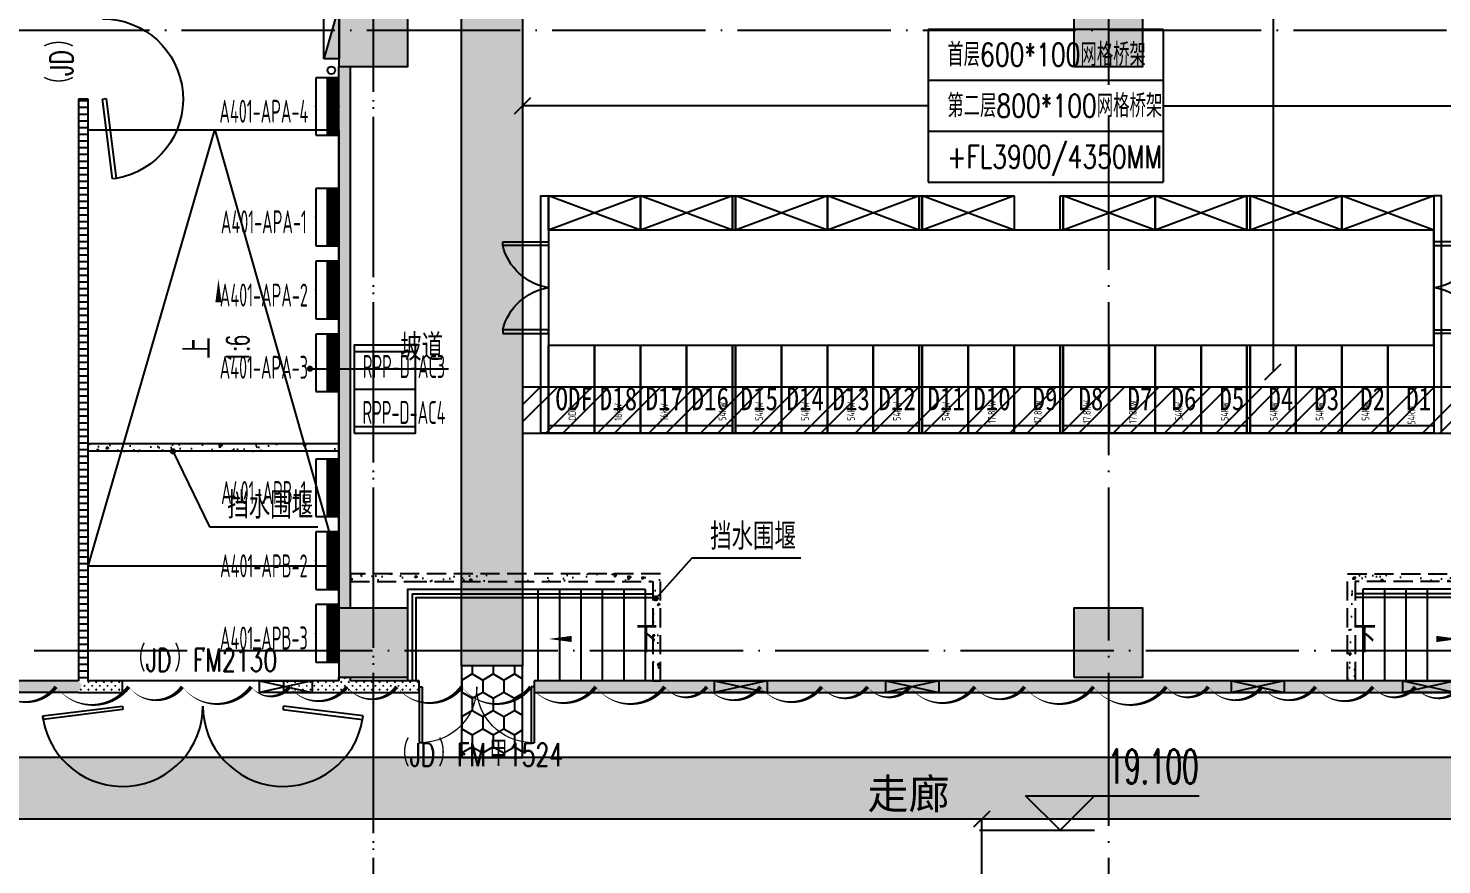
# Model space of a CAD drawing. Extents: x -18502 to 259858, y -468734 to 127958.
# Drawn here: x 24294 to 42754, y -274813 to -263888 of the extents above; entities that cross this region are included whole.
import ezdxf
from ezdxf.enums import TextEntityAlignment as Align

# ---------------------------------------------------------------- set-up
doc = ezdxf.new("R2010")
doc.units = 0
doc.header["$LTSCALE"] = 1000
doc.linetypes.add('参照-弱电底图$0$DASH', pattern=[0.35, 0.25, -0.1])
doc.linetypes.add('参照-弱电底图$0$DOTE', pattern=[2.42, 2, -0.2, 0.02, -0.2])
doc.layers.get('0').update_dxf_attribs({"linetype": 'CONTINUOUS'})
for name, color, linetype in [('0桥架标注-液冷', 21, 'CONTINUOUS'), ('0桥架标注-液冷主干', 2, 'CONTINUOUS'), ('0桥架标注-走廊', 1, 'CONTINUOUS'), ('参照-弱电底图$0$0-BAS', 3, 'CONTINUOUS'), ('参照-弱电底图$0$00-新增电气设备', 6, 'CONTINUOUS'), ('参照-弱电底图$0$00-电源设备', 3, 'CONTINUOUS'), ('参照-弱电底图$0$COLUMN', 2, 'CONTINUOUS'), ('参照-弱电底图$0$DIM_ELEV', 3, 'CONTINUOUS'), ('参照-弱电底图$0$DIM_LEAD', 3, 'CONTINUOUS'), ('参照-弱电底图$0$DIM_SYMB', 3, 'CONTINUOUS'), ('参照-弱电底图$0$DOOR_FIRE_TEXT', 7, 'CONTINUOUS'), ('参照-弱电底图$0$DOTE', 14, '参照-弱电底图$0$DOTE'), ('参照-弱电底图$0$EQUIP-箱柜', 3, 'CONTINUOUS'), ('参照-弱电底图$0$EQUIP_消火栓', 7, 'CONTINUOUS'), ('参照-弱电底图$0$PUB_HATCH', 8, 'CONTINUOUS'), ('参照-弱电底图$0$PUB_TEXT', 7, 'CONTINUOUS'), ('参照-弱电底图$0$VPIPE-消防', 1, 'CONTINUOUS'), ('参照-弱电底图$0$WALL-MOVE', 4, 'CONTINUOUS'), ('参照-弱电底图$0$修改建议', 1, 'CONTINUOUS'), ('参照-弱电底图$0$图层1-屋面排水线', 150, 'CONTINUOUS'), ('参照-弱电底图$0$图层1-房间名称', 4, 'CONTINUOUS'), ('参照-弱电底图$0$图层1-空调间隔墙', 7, 'CONTINUOUS'), ('参照-弱电底图$0$图层1-防火门', 6, 'CONTINUOUS'), ('参照-弱电底图$0$电源--设备文字', 7, 'CONTINUOUS'), ('参照-弱电底图$0$磐龙-图', 7, 'CONTINUOUS'), ('参照-生产网桥架$0$T通信桥架-主', 5, 'CONTINUOUS'), ('参照-生产网桥架$0$T通信桥架-列', 4, 'CONTINUOUS')]:
    doc.layers.add(name, color=color, linetype=linetype)
doc.layers.add('TEL_MODI', color=6, linetype='CONTINUOUS', plot=False)
doc.styles.add('STDTEXT', font='romans2.shx', dxfattribs={"bigfont": 'hzdf2.shx'})
doc.styles.add('参照-弱电底图$0$-黑体', font='simhei.ttf', dxfattribs={"width": 0.8})
doc.styles.add('参照-弱电底图$0$_TCH_DIM', font='SIMPLEX', dxfattribs={"width": 0.8, "bigfont": 'HZTXT.shx'})
doc.styles.add('参照-弱电底图$0$_TCH_LABEL', font='COMPLEX', dxfattribs={"bigfont": 'GBCBIG.shx'})
doc.styles.add('参照-弱电底图$0$_TCH_WINDOW', font='SIMPLEX', dxfattribs={"height": 3.5, "bigfont": 'GBCBIG.shx'})
doc.styles.add('参照-弱电底图$0$AUDIT_D_250910134057-0', font='simhei.ttf', dxfattribs={"width": 0.8})
doc.styles.add('参照-弱电底图$0$FAB-POWER-PLAN FLOOR2$0$HZDF2', font='gbenor.shx', dxfattribs={"width": 0.7, "bigfont": 'AllInOneBig.shx'})
doc.styles.add('参照-弱电底图$0$HZDX', font='gbenor.shx', dxfattribs={"width": 0.7, "bigfont": 'gbcbig.shx'})
pattern_1 = [(45, (1095025.52, 201318.12), (-50.0000013, 50.0000013), [16, -54.71068]), (135, (1095136.83, 201318.12), (-50.0000013, -50.0000013), [16, -54.71068])]

# ---------------------------------------------------------------- blocks, each defined once
blk = doc.blocks.new('IT CT3')
for p, q in [((-1534, 0), (1534, 0)), ((-1534, 0), (-1534, -2000)), ((1534, 0), (1534, -2000)), ((-1534, -667), (1534, -667)), ((-1534, -1333), (1534, -1333)), ((-1534, -2000), (1534, -2000))]:
    blk.add_line(p, q)
at = {"color": 7, "style": 'STDTEXT', "width": 0.75}
for tag, p in [('首层400*100网格桥架', (-1284, -333)), ('第二层600*100光纤槽道', (-1284, -1000)), ('+FL3200/3600MM', (-1284, -1667))]:
    blk.add_attdef(tag, text='', height=300, dxfattribs=at).set_placement(p, align=Align.MIDDLE_LEFT)
blk = doc.blocks.new('参照-弱电底图$0$$TwtSys$00000434')
at = {"color": 0}
for p, q in [((-0.5, 0.5), (-0.5, -0.5)), ((-0.5, -0.5), (0.5, 0.5)), ((0.5, 0.5), (-0.5, 0.5)), ((0.5, -0.5), (0.5, 0.5)), ((-0.5, -0.5), (0.5, -0.5))]:
    blk.add_line(p, q, dxfattribs=at)
blk.add_solid([(0.5, -0.5), (0.5, 0.5), (-0.5, -0.5)], dxfattribs=at)
blk = doc.blocks.new('参照-弱电底图$0$_FZH')
at = {"color": 0}
blk.add_lwpolyline([(-0.5, -0.5), (0.5, -0.5), (0.5, 0.5), (-0.5, 0.5)], close=True, dxfattribs=at)
at = {"layer": '参照-弱电底图$0$PUB_HATCH', "color": 0}
blk.add_solid([(-0.5, -0.5), (0.5, -0.5), (-0.5, 0.5), (0.5, 0.5)], dxfattribs=at)
blk = doc.blocks.new('参照-弱电底图$0$$DorLib2D$00000021')
at = {"color": 0}
for p, q in [((-0.993, 0.2034), (-0.9962, 0.1813)), ((-0.9962, 0.1813), (-0.5, 0.12)), ((-0.4973, 0.1422), (-0.993, 0.2034)), ((0.4973, 0.1422), (0.993, 0.2034)), ((0.9962, 0.1813), (0.5, 0.12)), ((0.993, 0.2034), (0.9962, 0.1813)), ((-0.5, 0.12), (-0.4973, 0.1422)), ((0.5, 0.12), (0.4973, 0.1422))]:
    blk.add_line(p, q, dxfattribs=at)
blk.add_lwpolyline([(0.9962, 0.1813), (0.9935, 0.2034), (0.993, 0.2034)], dxfattribs=at)
for centre, start, end in [((-0.5, 0.12), 0, 170.39976), ((0.5, 0.12), 9.60024, 180)]:
    blk.add_arc(centre, 0.5, start, end, dxfattribs=at)
blk = doc.blocks.new('参照-弱电底图$0$$DorLib2D$00000002')
at = {"color": 0}
for p, q in [((-0.5, 0), (-0.5, 0.4875)), ((-0.475, 0.4875), (-0.5, 0.4875)), ((-0.475, 0), (-0.475, 0.4875)), ((0.475, 0), (0.475, 0.4875)), ((0.475, 0.4875), (0.5, 0.4875)), ((0.5, 0), (0.5, 0.4875)), ((-0.5, 0), (-0.475, 0)), ((0.5, 0), (0.475, 0))]:
    blk.add_line(p, q, dxfattribs=at)
at = {"color": 0, "lineweight": 13}
for centre, start, end in [((-0.4875, 0), 0, 88.53072), ((0.4875, 0), 91.46928, 180)]:
    blk.add_arc(centre, 0.4875, start, end, dxfattribs=at)
blk = doc.blocks.new('参照-弱电底图$0$A$Cf113edb1')
at = {"color": 4}
for points in [[(50, 600), (50, 0), (100, 0), (100, 600)], [(1250, 600), (1250, 0), (1200, 0), (1200, 600)]]:
    blk.add_lwpolyline(points, close=True, dxfattribs=at)
for centre, start, end in [((-75, -113), 8.8279, 76.1929), ((1375, -113), 103.8071, 171.1721)]:
    blk.add_arc(centre, 734, start, end, dxfattribs=at)
blk = doc.blocks.new('参照-弱电底图$0$zw$A2B6')
at = {"color": 6}
for p, q in [((0, 1065), (800, 1065)), ((0, 575), (800, 575)), ((0, 85), (800, 85))]:
    blk.add_line(p, q, dxfattribs=at)
blk.add_lwpolyline([(0, 0), (800, 0), (800, 1150), (0, 1150)], close=True, dxfattribs=at)
blk = doc.blocks.new('参照-弱电底图$0$20250919.163139011710882')
at = {"color": 4}
blk.add_line((22360, 100), (22960, 100), dxfattribs=at)
at = {"color": 3}
for p, q in [((22960, 100), (23560, 100)), ((23560, 100), (24160, 100)), ((27840, 100), (28440, 100)), ((28440, 100), (29040, 100)), ((29080, 100), (29680, 100)), ((29680, 100), (30280, 100))]:
    blk.add_line(p, q, dxfattribs=at)
at = {"color": 6}
for p, q in [((24160, 100), (24760, 100)), ((24800, 100), (25400, 100)), ((25400, 100), (26000, 100)), ((26000, 100), (26600, 100)), ((26600, 100), (27200, 100)), ((27240, 100), (27840, 100)), ((30280, 100), (30880, 100)), ((30880, 100), (31480, 100)), ((31520, 100), (32120, 100)), ((32120, 100), (32720, 100)), ((32720, 100), (33320, 100)), ((33320, 100), (33920, 100))]:
    blk.add_line(p, q, dxfattribs=at)
for points in [[(22360, 3100), (22360, 0), (22260, 0), (22260, 3100)], [(33920, 3100), (33920, 0), (34020, 0), (34020, 3100)]]:
    blk.add_lwpolyline(points, close=True)
at = {"color": 4}
for points in [[(22360, 2650), (22360, 1150), (33920, 1150), (33920, 2650)], [(22360, 0), (22360, 1150), (22960, 1150), (22960, 0)]]:
    blk.add_lwpolyline(points, close=True, dxfattribs=at)
at = {"color": 3}
for points in [[(22960, 0), (22960, 1150), (23560, 1150), (23560, 0)], [(23560, 0), (23560, 1150), (24160, 1150), (24160, 0)], [(27840, 0), (27840, 1150), (28440, 1150), (28440, 0)], [(28440, 0), (28440, 1150), (29040, 1150), (29040, 0)], [(29080, 0), (29080, 1150), (29680, 1150), (29680, 0)], [(29680, 0), (29680, 1150), (30280, 1150), (30280, 0)]]:
    blk.add_lwpolyline(points, close=True, dxfattribs=at)
at = {"color": 6}
for points in [[(24160, 0), (24160, 1150), (24760, 1150), (24760, 0)], [(24800, 0), (24800, 1150), (25400, 1150), (25400, 0)], [(25400, 0), (25400, 1150), (26000, 1150), (26000, 0)], [(26000, 0), (26000, 1150), (26600, 1150), (26600, 0)], [(26600, 0), (26600, 1150), (27200, 1150), (27200, 0)], [(27240, 0), (27240, 1150), (27840, 1150), (27840, 0)], [(30280, 0), (30280, 1150), (30880, 1150), (30880, 0)], [(30880, 0), (30880, 1150), (31480, 1150), (31480, 0)], [(31520, 0), (31520, 1150), (32120, 1150), (32120, 0)], [(32120, 0), (32120, 1150), (32720, 1150), (32720, 0)], [(32720, 0), (32720, 1150), (33320, 1150), (33320, 0)], [(33320, 0), (33320, 1150), (33920, 1150), (33920, 0)]]:
    blk.add_lwpolyline(points, close=True, dxfattribs=at)
at = {"layer": '参照-弱电底图$0$0-BAS', "color": 7}
for points in [[(24760, 3100), (24800, 3100), (24800, 2650), (24760, 2650)], [(27200, 3100), (27240, 3100), (27240, 2650), (27200, 2650)], [(29040, 3100), (29080, 3100), (29080, 2650), (29040, 2650)], [(31480, 3100), (31520, 3100), (31520, 2650), (31480, 2650)], [(24760, 1150), (24800, 1150), (24800, 0), (24760, 0)], [(27200, 1150), (27240, 1150), (27240, 0), (27200, 0)], [(29040, 1150), (29080, 1150), (29080, 0), (29040, 0)], [(31480, 1150), (31520, 1150), (31520, 0), (31480, 0)]]:
    blk.add_lwpolyline(points, close=True, dxfattribs=at)
at = {"layer": '参照-弱电底图$0$修改建议'}
for points in [[(23560, 3100), (23560, 2650), (22360, 2650), (22360, 3100), (23560, 3100)], [(23560, 3100), (22360, 2650)], [(23560, 2650), (22360, 3100)], [(24760, 3100), (24760, 2650), (23560, 2650), (23560, 3100), (24760, 3100)], [(24760, 3100), (23560, 2650)], [(24760, 2650), (23560, 3100)], [(26000, 3100), (26000, 2650), (24800, 2650), (24800, 3100), (26000, 3100)], [(26000, 3100), (24800, 2650)], [(26000, 2650), (24800, 3100)], [(27200, 3100), (27200, 2650), (26000, 2650), (26000, 3100), (27200, 3100)], [(27200, 3100), (26000, 2650)], [(27200, 2650), (26000, 3100)], [(28440, 3100), (28440, 2650), (27240, 2650), (27240, 3100), (28440, 3100)], [(28440, 3100), (27240, 2650)], [(28440, 2650), (27240, 3100)], [(30280, 3100), (30280, 2650), (29080, 2650), (29080, 3100), (30280, 3100)], [(30280, 3100), (29080, 2650)], [(30280, 2650), (29080, 3100)], [(31480, 3100), (31480, 2650), (30280, 2650), (30280, 3100), (31480, 3100)], [(31480, 3100), (30280, 2650)], [(31480, 2650), (30280, 3100)], [(32720, 3100), (32720, 2650), (31520, 2650), (31520, 3100), (32720, 3100)], [(32720, 3100), (31520, 2650)], [(32720, 2650), (31520, 3100)], [(33920, 3100), (33920, 2650), (32720, 2650), (32720, 3100), (33920, 3100)], [(33920, 3100), (32720, 2650)], [(33920, 2650), (32720, 3100)]]:
    blk.add_lwpolyline(points, dxfattribs=at)
at = {"xscale": -1, "rotation": 89.99999999999991}
blk.add_blockref('参照-弱电底图$0$A$Cf113edb1', (22360, 2550), dxfattribs=at)
at = {"rotation": 270}
blk.add_blockref('参照-弱电底图$0$A$Cf113edb1', (33920, 2550), dxfattribs=at)
at = {"layer": '参照-弱电底图$0$图层1-屋面排水线'}
blk.add_blockref('参照-弱电底图$0$zw$A2B6', (19820, 0), dxfattribs=at)
at = {"layer": '参照-弱电底图$0$00-新增电气设备', "color": 0, "style": '参照-弱电底图$0$HZDX', "width": 0.6}
for s, p in [('RPP-D-AC3', (20470, 720)), ('RPP-D-AC4', (20470, 120))]:
    blk.add_text(s, height=300, rotation=0, dxfattribs=at).set_placement(p, align=Align.CENTER)
at = {"layer": '参照-弱电底图$0$PUB_TEXT', "style": '参照-弱电底图$0$-黑体', "width": 0.8}
for s, p in [('ODF', (22449, 299)), ('D18', (23026, 299)), ('D17', (23626, 299)), ('D16', (24226, 299)), ('D15', (24866, 299)), ('D14', (25466, 299)), ('D13', (26066, 299)), ('D12', (26666, 299)), ('D11', (27306, 299)), ('D10', (27906, 299)), ('D9', (28679, 299)), ('D8', (29279, 299)), ('D7', (29919, 299)), ('D6', (30494, 299)), ('D5', (31119, 299)), ('D4', (31759, 299)), ('D3', (32359, 299)), ('D2', (32959, 299))]:
    blk.add_text(s, height=300, rotation=360, dxfattribs=at).set_placement(p)
at = {"layer": '参照-弱电底图$0$PUB_TEXT', "color": 0, "style": '参照-弱电底图$0$-黑体', "width": 0.8}
blk.add_text('D1', height=300, rotation=360, dxfattribs=at).set_placement((33559, 299))
at = {"layer": '参照-弱电底图$0$电源--设备文字', "color": 4, "style": '参照-弱电底图$0$FAB-POWER-PLAN FLOOR2$0$HZDF2', "width": 0.7}
blk.add_text('ODF', height=100, rotation=90, dxfattribs=at).set_placement((22719, 162))
at = {"layer": '参照-弱电底图$0$电源--设备文字', "color": 3, "style": '参照-弱电底图$0$FAB-POWER-PLAN FLOOR2$0$HZDF2', "width": 0.7}
for s, p in [('16kW', (23319, 162)), ('16kW', (23919, 162)), ('17.8kW', (28199, 126)), ('17.8kW', (28799, 126)), ('17.8kW', (29439, 126)), ('17.8kW', (30039, 126))]:
    blk.add_text(s, height=100, rotation=90, dxfattribs=at).set_placement(p)
at = {"layer": '参照-弱电底图$0$电源--设备文字', "color": 6, "style": '参照-弱电底图$0$FAB-POWER-PLAN FLOOR2$0$HZDF2', "width": 0.7}
for p in [(24679, 162), (25159, 162), (25759, 162), (26359, 162), (26959, 162), (27599, 162), (30639, 162), (31239, 162), (31879, 162), (32479, 162), (33079, 162), (33679, 112)]:
    blk.add_text('54kW', height=100, rotation=90, dxfattribs=at).set_placement(p)
blk = doc.blocks.new('*X87')
at = {"color": 0}
for p, q in [((-250, 33), (-183, 100)), ((-250, 68), (-218, 100)), ((-247, 0), (-147, 100)), ((-212, 0), (-112, 100)), ((-177, 0), (-77, 100)), ((-141, 0), (-41, 100)), ((-106, 0), (-6, 100)), ((-71, 0), (29, 100)), ((-35, 0), (65, 100)), ((0, 0), (100, 100)), ((35, 0), (135, 100)), ((71, 0), (171, 100)), ((106, 0), (206, 100)), ((141, 0), (241, 100)), ((177, 0), (250, 73)), ((212, 0), (250, 38)), ((247, 0), (250, 3))]:
    blk.add_line(p, q, dxfattribs=at)
blk = doc.blocks.new('参照-弱电底图$0$$equip$00001414')
for p, q in [((0.75, 0.6), (-0.75, 0.6)), ((-0.75, 0.6), (-0.75, 0)), ((0.75, 0), (0.75, 0.6)), ((-0.75, 0.3), (0.75, 0.3)), ((-0.75, 0), (0.75, 0))]:
    blk.add_line(p, q)
at = {"const_width": 0.3}
blk.add_lwpolyline([(-0.75, 0.15), (0.75, 0.15)], dxfattribs=at)
for p in [(0, 0.6), (-0.75, 0.3), (0, 0), (0.75, 0.3)]:
    blk.add_point(p)
at = {"xscale": 0.0030000000006112, "yscale": 0.0030000000006112, "zscale": 0.0030000000006112}
blk.add_blockref('*X87', (0, 0), dxfattribs=at)
at = {"style": '参照-弱电底图$0$_TCH_LABEL', "flags": 9}
blk.add_attdef('A', (0, 0), '', height=0.00002, dxfattribs=at)
blk = doc.blocks.new('参照-弱电底图$0$zw$4A2B')
at = {"layer": '参照-弱电底图$0$EQUIP-箱柜', "rotation": 90}
for p, xscale, yscale, zscale in [((28350, 39502), 500.0000000000007, 500.0000000000007, 500.0000000000007), ((28350, 38057), 500.0000000000008, 500.0000000000008, 500.0000000000008), ((28350, 37107), 500.0000000000008, 500.0000000000008, 500.0000000000008), ((28350, 36157), 500.0000000000008, 500.0000000000008, 500.0000000000008), ((28350, 34522), 500.0000000000008, 500.0000000000008, 500.0000000000008), ((28350, 33572), 500.0000000000008, 500.0000000000008, 500.0000000000008), ((28350, 32622), 500.0000000000008, 500.0000000000008, 500.0000000000008)]:
    blk.add_blockref('参照-弱电底图$0$$equip$00001414', p, dxfattribs=dict(at, xscale=xscale, yscale=yscale, zscale=zscale))
at = {"layer": '参照-弱电底图$0$00-新增电气设备', "color": 0, "style": '参照-弱电底图$0$HZDX', "width": 0.6}
for s, p in [('A401-APA-4', (27370, 39291)), ('A401-APA-1', (27370, 37847)), ('A401-APA-2', (27370, 36890)), ('A401-APA-3', (27370, 35947)), ('A401-APB-1', (27370, 34311)), ('A401-APB-2', (27370, 33354)), ('A401-APB-3', (27370, 32411))]:
    blk.add_text(s, height=300, dxfattribs=at).set_placement(p, align=Align.CENTER)

msp = doc.modelspace()

# ---------------------------------------------------------------- hatches: boundary and pattern name
at = {"layer": '参照-弱电底图$0$PUB_HATCH'}
h = msp.add_hatch(dxfattribs=at)
h.set_pattern_fill('石膏板', color=8, scale=20, style=0)
h.set_pattern_definition(pattern_1)
h.paths.add_polyline_path([(28500, -264387.7), (28350, -264387.7), (28350, -271462.7), (28500, -271462.7)])
h = msp.add_hatch(dxfattribs=at)
h.set_pattern_fill('石膏板', color=8, scale=20, style=0)
h.set_pattern_definition(pattern_1)
h.paths.add_polyline_path([(24991.7, -272462.7), (24950, -272412.7), (6455, -272412.7), (6305, -272562.7), (24950, -272562.7)])
h = msp.add_hatch(dxfattribs=at)
h.set_pattern_fill('石膏板', color=8, scale=20, style=0)
h.set_pattern_definition(pattern_1)
h.paths.add_polyline_path([(24950, -272562.7), (25525, -272562.7), (25525, -272412.7), (25075, -272412.7), (24991.7, -272462.7)])
h = msp.add_hatch(dxfattribs=at)
h.set_pattern_fill('石膏板', color=8, scale=20, style=0)
h.set_pattern_definition(pattern_1)
h.paths.add_polyline_path([(28350, -272412.7), (27625, -272412.7), (27625, -272562.7), (28425, -272562.7), (28425, -272462.7)])
h = msp.add_hatch(dxfattribs=at)
h.set_pattern_fill('石膏板', color=8, scale=20, style=0)
h.set_pattern_definition(pattern_1)
h.paths.add_polyline_path([(28500, -272362.7), (28350, -272362.7), (28350, -272412.7), (28425, -272462.7), (28500, -272412.7)])
h = msp.add_hatch(dxfattribs=at)
h.set_pattern_fill('石膏板', color=8, scale=20, style=0)
h.set_pattern_definition(pattern_1)
h.paths.add_polyline_path([(28425, -272562.7), (29400, -272562.7), (29400, -272412.7), (28500, -272412.7), (28425, -272462.7)])
h = msp.add_hatch(dxfattribs=at)
h.set_pattern_fill('石膏板', color=8, scale=20, style=0)
h.set_pattern_definition(pattern_1)
h.paths.add_polyline_path([(43125, -272412.7), (30900, -272412.7), (30900, -272562.7), (43125, -272562.7)])
at = {"layer": '参照-弱电底图$0$图层1-屋面排水线'}
h = msp.add_hatch(dxfattribs=at)
h.set_pattern_fill('混凝土', color=8, scale=50, angle=180)
h.set_pattern_definition([(230, (1095008.53, 201303.78), (-358.63009, 31.37607), [37.5, -412.5]), (175, (1095008.53, 201303.78), (69.37567, -376.09607), [30, -330]), (280.4514, (1094978.64, 201306.4), (-289.25469, -344.71977), [31.8701, -350.57106]), (226.1842, (1095008.53, 201203.78), (-533.62052, 82.7595), [56.25, -618.75]), (276.6356, (1094964.06, 201210.67), (-467.33135, -487.05894), [47.80514, -525.8565]), (171.1842, (1095008.53, 201203.8), (-467.33097, -487.0593), [45, -495]), (201, (1094958.53, 201228.78), (-298.453526, 201.309445), [37.5, -412.5]), (146, (1094958.53, 201228.78), (-121.65767, -362.57502), [30, -330]), (251.4514, (1094933.66, 201245.55), (-420.11131, -161.26525), [31.8701, -350.57106]), (217.5, (1095008.53, 201303.78), (-6.079928, -166.446927), [0, -326, 0, -335, 0, -331.25]), (187.5, (1095008.53, 201303.78), (-131.53477, -197.205856), [0, -191, 0, -318.5, 0, -126.25]), (147.5, (1095120.03, 201303.78), (-266.911218, 11.277436), [0, -125, 0, -390, 0, -517.5]), (137.5, (1095170.03, 201303.78), (-291.593085, -50.05249), [0, -162.5, 0, -259, 0, -367.5])])
h.paths.add_polyline_path([(25075, -269412.7), (25075, -269312.7), (28350, -269312.7), (28350, -269412.7)])
h = msp.add_hatch(dxfattribs=at)
h.set_pattern_fill('混凝土', color=8, scale=50, angle=180)
h.set_pattern_definition([(230, (-428597.33, 816070.87), (-358.63009, 31.37607), [37.5, -412.5]), (175, (-428597.33, 816070.87), (69.37567, -376.09607), [30, -330]), (280.4514, (-428627.2, 816073.5), (-289.25469, -344.71977), [31.8701, -350.57106]), (226.1842, (-428597.33, 815970.87), (-533.62052, 82.7595), [56.25, -618.75]), (276.6356, (-428641.8, 815977.77), (-467.33135, -487.05894), [47.80514, -525.8565]), (171.1842, (-428597.3, 815970.87), (-467.33097, -487.0593), [45, -495]), (201, (-428647.33, 815995.87), (-298.453526, 201.309445), [37.5, -412.5]), (146, (-428647.33, 815995.87), (-121.65767, -362.57502), [30, -330]), (251.4514, (-428672.2, 816012.64), (-420.11131, -161.26525), [31.8701, -350.57106]), (217.5, (-428597.33, 816070.87), (-6.079928, -166.446927), [0, -326, 0, -335, 0, -331.25]), (187.5, (-428597.33, 816070.87), (-131.53477, -197.205856), [0, -191, 0, -318.5, 0, -126.25]), (147.5, (-428485.83, 816070.87), (-266.911218, 11.277436), [0, -125, 0, -390, 0, -517.5]), (137.5, (-428435.83, 816070.87), (-291.593085, -50.05249), [0, -162.5, 0, -259, 0, -367.5])])
h.paths.add_polyline_path([(29250, -271112.7), (32450, -271112.7), (32450, -272412.7), (32550, -272412.7), (32550, -271012.7), (28500, -271012.7), (28500, -271112.7)])
h = msp.add_hatch(dxfattribs=at)
h.set_pattern_fill('混凝土', color=8, scale=50, angle=180)
h.set_pattern_definition([(230, (-427771.3, 816070.87), (-358.63009, 31.37607), [37.5, -412.5]), (175, (-427771.3, 816070.87), (69.37567, -376.09607), [30, -330]), (280.4514, (-427801.18, 816073.5), (-289.25469, -344.71977), [31.8701, -350.57106]), (226.1842, (-427771.3, 815970.87), (-533.62052, 82.7595), [56.25, -618.75]), (276.6356, (-427815.76, 815977.77), (-467.33135, -487.05894), [47.80514, -525.8565]), (171.1842, (-427771.3, 815970.87), (-467.33097, -487.0593), [45, -495]), (201, (-427821.3, 815995.87), (-298.453526, 201.309445), [37.5, -412.5]), (146, (-427821.3, 815995.87), (-121.65767, -362.57502), [30, -330]), (251.4514, (-427846.17, 816012.64), (-420.11131, -161.26525), [31.8701, -350.57106]), (217.5, (-427771.3, 816070.87), (-6.079928, -166.446927), [0, -326, 0, -335, 0, -331.25]), (187.5, (-427771.3, 816070.87), (-131.53477, -197.205856), [0, -191, 0, -318.5, 0, -126.25]), (147.5, (-427659.8, 816070.87), (-266.911218, 11.277436), [0, -125, 0, -390, 0, -517.5]), (137.5, (-427609.8, 816070.87), (-291.593085, -50.05249), [0, -162.5, 0, -259, 0, -367.5])])
h.paths.add_polyline_path([(44825, -271112.7), (41625, -271112.7), (41625, -272412.7), (41525, -272412.7), (41525, -271012.7), (44825, -271012.7), (44825, -271112.7)])
at = {"layer": '参照-生产网桥架$0$T通信桥架-主'}
h = msp.add_hatch(dxfattribs=at)
h.set_pattern_fill('EARTH', color=2, scale=100)
h.set_pattern_definition([(0, (-250, 0), (317.5, 317.5), [317.5, -317.5]), (0, (-250, 119.06), (317.5, 317.5), [317.5, -317.5]), (0, (-250, 238.12), (317.5, 317.5), [317.5, -317.5]), (90, (-210.3, 277.8), (-317.5, 317.5), [317.5, -317.5]), (90, (-91.25, 277.8), (-317.5, 317.5), [317.5, -317.5]), (90, (27.8, 277.8), (-317.5, 317.5), [317.5, -317.5])])
h.paths.add_polyline_path([(29950, -272212.8), (29950, -250575.3), (30750, -250575.3), (30750, -272212.8)])
h = msp.add_hatch(dxfattribs=at)
h.set_pattern_fill('HONEY', color=256, scale=100, angle=-90)
h.set_pattern_definition([(270, (-30124.94, -439802.77), (137.4815, -238.125), [158.75, -317.5]), (30, (-30124.94, -439802.77), (137.48155, 238.12497), [158.75, -317.5]), (330, (-30124.94, -439802.77), (274.96305, -3e-05), [-317.5, 158.75])])
h.paths.add_polyline_path([(30750, -272212.8), (29950, -272212.8), (29950, -273412.8), (30750, -273412.8)])
h = msp.add_hatch(dxfattribs=at)
h.set_pattern_fill('HONEY', color=256, scale=100)
h.set_pattern_definition([(0, (205416.17, -334287.77), (238.125, 137.4815), [158.75, -317.5]), (120, (205416.17, -334287.77), (-238.12497, 137.48155), [158.75, -317.5]), (60, (205416.17, -334287.77), (3e-05, 274.96305), [-317.5, 158.75])])
h.paths.add_polyline_path([(4687.5, -273412.8), (4687.5, -274212.8), (72112.5, -274212.8), (72112.5, -273412.8)])
at = {"layer": '参照-生产网桥架$0$T通信桥架-列'}
h = msp.add_hatch(dxfattribs=at)
h.set_pattern_fill('ANSI32', color=2, scale=100)
h.set_pattern_definition([(45, (141344.2, -263278.93), (-336.7596, 336.7596), []), (45, (141568.7, -263278.93), (-336.7596, 336.7596), [])])
h.paths.add_polyline_path([(30750, -268575.3), (30750, -269175.3), (44000, -269175.3), (44000, -268575.3)])

# ---------------------------------------------------------------- linework, layer by layer
at = {"color": 8}
for p, q in [((30950, -271212.7), (30950, -272412.7)), ((31230, -271212.7), (31230, -272412.7)), ((31510, -271212.7), (31510, -272412.7)), ((31790, -271212.7), (31790, -272412.7)), ((32070, -271212.7), (32070, -272412.7)), ((32350, -271212.7), (32350, -272412.7)), ((32450, -271272.7), (32450, -271322.7)), ((41625, -271272.7), (41625, -271322.7)), ((41725, -271212.7), (41725, -272412.7)), ((42005, -271212.7), (42005, -272412.7)), ((42285, -271212.7), (42285, -272412.7)), ((42565, -271212.7), (42565, -272412.7))]:
    msp.add_line(p, q, dxfattribs=at)
for points in [[(29250, -272412.7), (29250, -271212.7), (32350, -271212.7)], [(29310, -272412.7), (29310, -271272.7), (32450, -271272.7)], [(29360, -272412.7), (29360, -271322.7), (32450, -271322.7)], [(44765, -272412.7), (44765, -271272.7), (41625, -271272.7)], [(44715, -272412.7), (44715, -271322.7), (41625, -271322.7)], [(44825, -272412.7), (44825, -271212.7), (41725, -271212.7)]]:
    msp.add_lwpolyline(points, dxfattribs=at)
at = {"layer": '0桥架标注-液冷'}
for p, q in [((40550, -250237), (40550, -268375.3)), ((40443.9, -268481.4), (40656.1, -268269.3))]:
    msp.add_line(p, q, dxfattribs=at)
at = {"layer": '0桥架标注-液冷主干'}
for p, q in [((30643.9, -265005.8), (30856.1, -264793.7)), ((36045.8, -264899.8), (30750, -264899.8)), ((39114.6, -264899.8), (44000, -264899.8))]:
    msp.add_line(p, q, dxfattribs=at)
at = {"layer": '0桥架标注-走廊'}
for p, q in [((36642.8, -274318.9), (36854.9, -274106.8)), ((36748.9, -275325.2), (36748.9, -274212.8))]:
    msp.add_line(p, q, dxfattribs=at)
at = {"layer": 'TEL_MODI'}
msp.add_lwpolyline([(23856.4, -272488.3, 0, 50, 0.5), (24656.4, -272488.3, 0, 50, 0.5), (25606.4, -272488.3, 0, 50, 0.5), (26306.4, -272488.3, 0, 50, 0.5), (27206.4, -272488.3, 0, 50, 0.5), (27706.4, -272488.3, 0, 50, 0.5), (28456.4, -272488.3, 0, 50, 0.5), (29106.4, -272488.3, 0, 50, 0.5), (29956.4, -272488.3, 0, 50, 0.5), (30856.4, -272488.3, 0, 50, 0.5), (31706.4, -272488.3, 0, 50, 0.5), (32606.4, -272488.3, 0, 50, 0.5), (33156.4, -272488.3, 0, 50, 0.5), (33856.4, -272488.3, 0, 50, 0.5), (34656.4, -272488.3, 0, 50, 0.5), (35256.4, -272488.3, 0, 50, 0.5), (35806.4, -272488.3, 0, 50, 0.5), (36656.4, -272488.3, 0, 50, 0.5), (37306.4, -272488.3, 0, 50, 0.5), (38206.4, -272488.3, 0, 50, 0.5), (39156.4, -272488.3, 0, 50, 0.5), (39706.4, -272488.3, 0, 50, 0.5), (40406.4, -272488.3, 0, 50, 0.5), (41106.4, -272488.3, 0, 50, 0.5), (41856.4, -272488.3, 0, 50, 0.5), (42406.4, -272488.3, 0, 50, 0.5), (43006.4, -272488.3, 0, 50, 0.5)], format="xyseb", dxfattribs=at)
at = {"layer": '参照-弱电底图$0$DIM_ELEV', "color": 8}
for p, q in [((37768.2, -274360.9), (37318.2, -273910.9)), ((37318.2, -273910.9), (39587.2, -273910.9)), ((37768.2, -274360.9), (38218.2, -273910.9)), ((36718.2, -274360.9), (38218.2, -274360.9))]:
    msp.add_line(p, q, dxfattribs=at)
at = {"layer": '参照-弱电底图$0$DIM_LEAD', "color": 8}
for p, q in [((27973.1, -268334.5), (29021.7, -268334.5)), ((29021.7, -268334.5), (29781, -268334.5)), ((26182.9, -269412.7), (26659.7, -270397.3)), ((26659.7, -270397.3), (28076, -270397.3)), ((32489.4, -271333.4), (32966.2, -270804.2)), ((32966.2, -270804.2), (34382.5, -270804.2))]:
    msp.add_line(p, q, dxfattribs=at)
at = {"layer": '参照-弱电底图$0$DIM_LEAD', "color": 8, "const_width": 40}
for points in [[(27953.1, -268334.5, 1), (27993.1, -268334.5, 1)], [(26174.2, -269394.7, 1), (26191.6, -269430.7, 1)], [(32476, -271348.3, 1), (32502.8, -271318.6, 1)]]:
    msp.add_lwpolyline(points, format="xyb", close=True, dxfattribs=at)
at = {"layer": '参照-弱电底图$0$DIM_SYMB', "color": 8}
for points in [[(26777.6, -268993.1, 0, 0, 0), (26777.6, -267165.4, 0, 80, 0), (26777.6, -267465.4, 0, 0, 0)], [(32126.8, -271863.9, 0, 0, 0), (31089.9, -271863.9, 0, 80, 0), (31389.9, -271863.9, 0, 0, 0)], [(41948.2, -271863.9, 0, 0, 0), (42985.1, -271863.9, 0, 80, 0), (42685.1, -271863.9, 0, 0, 0)]]:
    msp.add_lwpolyline(points, format="xyseb", dxfattribs=at)
at = {"layer": '参照-弱电底图$0$DOTE', "color": 8}
for p, q in [((28800, -245684.7), (28800, -308497)), ((38400, -245684.7), (38400, -308497)), ((28800, -245779.9), (28800, -308592.3)), ((-5163.1, -263912.7), (81207.9, -263912.7)), ((-4670.9, -272012.7), (85036.6, -272012.7))]:
    msp.add_line(p, q, dxfattribs=at)
at = {"layer": '参照-弱电底图$0$PUB_HATCH', "color": 8}
for p, q in [((24950, -264832.6), (25075, -264832.6)), ((24950, -264920.2), (25075, -264920.2)), ((24950, -265007.9), (25075, -265007.9)), ((24950, -265095.5), (25075, -265095.5)), ((24950, -265183.1), (25075, -265183.1)), ((24950, -265270.8), (25075, -265270.8)), ((24950, -265358.4), (25075, -265358.4)), ((24950, -265446), (25075, -265446)), ((24950, -265533.7), (25075, -265533.7)), ((24950, -265621.3), (25075, -265621.3)), ((24950, -265708.9), (25075, -265708.9)), ((24950, -265796.5), (25075, -265796.5)), ((24950, -265884.2), (25075, -265884.2)), ((24950, -265971.8), (25075, -265971.8)), ((24950, -266059.4), (25075, -266059.4)), ((24950, -266147.1), (25075, -266147.1)), ((24950, -266234.7), (25075, -266234.7)), ((24950, -266322.3), (25075, -266322.3)), ((24950, -266410), (25075, -266410)), ((24950, -266497.6), (25075, -266497.6)), ((24950, -266585.2), (25075, -266585.2)), ((24950, -266672.9), (25075, -266672.9)), ((24950, -266760.5), (25075, -266760.5)), ((24950, -266848.1), (25075, -266848.1)), ((24950, -266935.7), (25075, -266935.7)), ((24950, -267023.4), (25075, -267023.4)), ((24950, -267111), (25075, -267111)), ((24950, -267198.6), (25075, -267198.6)), ((24950, -267286.3), (25075, -267286.3)), ((24950, -267373.9), (25075, -267373.9)), ((24950, -267461.5), (25075, -267461.5)), ((24950, -267549.2), (25075, -267549.2)), ((24950, -267636.8), (25075, -267636.8)), ((24950, -267724.4), (25075, -267724.4)), ((24950, -267812), (25075, -267812)), ((24950, -267899.7), (25075, -267899.7)), ((24950, -267987.3), (25075, -267987.3)), ((24950, -268074.9), (25075, -268074.9)), ((24950, -268162.6), (25075, -268162.6)), ((24950, -268250.2), (25075, -268250.2)), ((24950, -268337.8), (25075, -268337.8)), ((24950, -268425.5), (25075, -268425.5)), ((24950, -268513.1), (25075, -268513.1)), ((24950, -268600.7), (25075, -268600.7)), ((24950, -268688.4), (25075, -268688.4)), ((24950, -268776), (25075, -268776)), ((24950, -268863.6), (25075, -268863.6)), ((24950, -268951.2), (25075, -268951.2)), ((24950, -269038.9), (25075, -269038.9)), ((24950, -269126.5), (25075, -269126.5)), ((24950, -269214.1), (25075, -269214.1)), ((24950, -269301.8), (25075, -269301.8)), ((24950, -269389.4), (25075, -269389.4)), ((24950, -269477), (25075, -269477)), ((24950, -269564.7), (25075, -269564.7)), ((24950, -269652.3), (25075, -269652.3)), ((24950, -269739.9), (25075, -269739.9)), ((24950, -269827.6), (25075, -269827.6)), ((24950, -269915.2), (25075, -269915.2)), ((24950, -270002.8), (25075, -270002.8)), ((24950, -270090.4), (25075, -270090.4)), ((24950, -270178.1), (25075, -270178.1)), ((24950, -270265.7), (25075, -270265.7)), ((24950, -270353.3), (25075, -270353.3)), ((24950, -270441), (25075, -270441)), ((24950, -270528.6), (25075, -270528.6)), ((24950, -270616.2), (25075, -270616.2)), ((24950, -270703.9), (25075, -270703.9)), ((24950, -270791.5), (25075, -270791.5)), ((24950, -270879.1), (25075, -270879.1)), ((24950, -270966.8), (25075, -270966.8)), ((24950, -271054.4), (25075, -271054.4)), ((24950, -271142), (25075, -271142)), ((24950, -271229.6), (25075, -271229.6)), ((24950, -271317.3), (25075, -271317.3)), ((24950, -271404.9), (25075, -271404.9)), ((24950, -271492.5), (25075, -271492.5)), ((24950, -271580.2), (25075, -271580.2)), ((24950, -271667.8), (25075, -271667.8)), ((24950, -271755.4), (25075, -271755.4)), ((24950, -271843.1), (25075, -271843.1)), ((24950, -271930.7), (25075, -271930.7)), ((24950, -272018.3), (25075, -272018.3)), ((24950, -272106), (25075, -272106)), ((24950, -272193.6), (25075, -272193.6)), ((24950, -272281.2), (25075, -272281.2)), ((24950, -272368.8), (25075, -272368.8))]:
    msp.add_line(p, q, dxfattribs=at)
at = {"layer": '参照-弱电底图$0$VPIPE-消防', "color": 0}
msp.add_circle((28251.9, -264436), 50, dxfattribs=at)
at = {"layer": '参照-弱电底图$0$WALL-MOVE', "color": 8}
for p, q in [((28350, -271462.7), (28350, -264387.7)), ((28500, -271462.7), (28500, -264387.7)), ((25075, -270912.7), (26730.7, -265212.7)), ((26730.7, -265212.7), (28350, -270912.7)), ((28350, -270912.7), (25075, -270912.7)), ((24950, -272412.7), (6455, -272412.7)), ((25525, -272412.7), (25075, -272412.7)), ((25525, -272562.7), (25525, -272412.7)), ((28350, -272412.7), (27625, -272412.7)), ((27625, -272412.7), (27625, -272562.7)), ((28350, -272412.7), (28350, -272362.7)), ((28500, -272412.7), (28500, -272362.7)), ((29400, -272412.7), (28500, -272412.7)), ((29400, -272562.7), (29400, -272412.7)), ((43125, -272412.7), (30900, -272412.7)), ((30900, -272412.7), (30900, -272562.7)), ((24950, -272562.7), (6305, -272562.7)), ((24950, -272562.7), (25525, -272562.7)), ((27625, -272562.7), (28425, -272562.7)), ((28425, -272562.7), (29400, -272562.7)), ((30900, -272562.7), (43125, -272562.7))]:
    msp.add_line(p, q, dxfattribs=at)
msp.add_lwpolyline([(28350, -272412.7), (25075, -272412.7), (25075, -265212.7), (28350, -265212.7)], close=True, dxfattribs=at)
at = {"layer": '参照-弱电底图$0$图层1-屋面排水线', "color": 8}
msp.add_lwpolyline([(25075, -269412.7), (25075, -269312.7), (28350, -269312.7), (28350, -269412.7)], close=True, dxfattribs=at)
at = {"layer": '参照-弱电底图$0$图层1-屋面排水线', "color": 8, "linetype": '参照-弱电底图$0$DASH', "elevation": 0}
for points in [[(29250, -271112.7), (29250, -271112.7), (32450, -271112.7), (32450, -272412.7), (32550, -272412.7), (32550, -271012.7), (28500, -271012.7), (28500, -271112.7), (29250, -271112.7)], [(44825, -271112.7), (44825, -271112.7), (41625, -271112.7), (41625, -272412.7), (41525, -272412.7), (41525, -271012.7), (44825, -271012.7), (44825, -271112.7), (44825, -271112.7)]]:
    msp.add_lwpolyline(points, dxfattribs=at)
at = {"layer": '参照-弱电底图$0$图层1-空调间隔墙', "color": 8}
for p, q in [((25075, -264812.4), (24950, -264812.4)), ((24950, -264812.4), (24950, -272412.7)), ((25075, -272412.7), (25075, -264812.4))]:
    msp.add_line(p, q, dxfattribs=at)
at = {"layer": '参照-弱电底图$0$磐龙-图', "color": 0}
for p, q in [((28002.6, -272412.7), (27312.6, -272562.7)), ((27312.6, -272412.7), (28002.6, -272562.7)), ((33945.4, -272412.7), (33255.4, -272562.7)), ((33255.4, -272412.7), (33945.4, -272562.7)), ((36183.9, -272412.7), (35493.9, -272562.7)), ((35493.9, -272412.7), (36183.9, -272562.7)), ((40696.4, -272412.7), (40006.4, -272562.7)), ((40006.4, -272412.7), (40696.4, -272562.7)), ((42934.9, -272412.7), (42244.9, -272562.7)), ((42244.9, -272412.7), (42934.9, -272562.7))]:
    msp.add_line(p, q, dxfattribs=at)
for points in [[(27312.6, -272412.7), (28002.6, -272412.7), (28002.6, -272562.7), (27312.6, -272562.7)], [(33255.4, -272412.7), (33945.4, -272412.7), (33945.4, -272562.7), (33255.4, -272562.7)], [(35493.9, -272412.7), (36183.9, -272412.7), (36183.9, -272562.7), (35493.9, -272562.7)], [(40006.4, -272412.7), (40696.4, -272412.7), (40696.4, -272562.7), (40006.4, -272562.7)], [(42244.9, -272412.7), (42934.9, -272412.7), (42934.9, -272562.7), (42244.9, -272562.7)]]:
    msp.add_lwpolyline(points, close=True, dxfattribs=at)
at = {"layer": '参照-生产网桥架$0$T通信桥架-主', "color": 2}
msp.add_lwpolyline([(29950, -272212.8), (29950, -250575.3), (30750, -250575.3), (30750, -272212.8)], close=True, dxfattribs=at)
at = {"layer": '参照-生产网桥架$0$T通信桥架-主', "color": 5}
for points in [[(30750, -272212.8), (29950, -272212.8), (29950, -273412.8), (30750, -273412.8)], [(4687.5, -273412.8), (4687.5, -274212.8), (72112.5, -274212.8), (72112.5, -273412.8)]]:
    msp.add_lwpolyline(points, close=True, dxfattribs=at)
at = {"layer": '参照-生产网桥架$0$T通信桥架-列', "color": 2}
msp.add_lwpolyline([(30750, -268575.3), (30750, -269175.3), (44000, -269175.3), (44000, -268575.3)], close=True, dxfattribs=at)

# ---------------------------------------------------------------- block references
at = {"layer": '0桥架标注-液冷主干'}
msp.add_blockref('IT CT3', (37580.2, -263899.8), dxfattribs=at).add_auto_attribs({'首层400*100网格桥架': '首层600*100网格桥架', '第二层600*100光纤槽道': '第二层800*100网格桥架', '+FL3200/3600MM': '+FL3900/4350MM'})
at = {"layer": '参照-弱电底图$0$00-电源设备', "color": 0}
for name, p in [('参照-弱电底图$0$20250919.163139011710882', (8729.8, -269175.3)), ('参照-弱电底图$0$zw$4A2B', (0, -304412.8))]:
    msp.add_blockref(name, p, dxfattribs=at)
at = {"layer": '参照-弱电底图$0$COLUMN', "color": 8, "xscale": 900, "yscale": 900, "zscale": 900}
for p in [(28800, -263937.7), (38400, -263937.7), (28800, -271912.7), (38400, -271912.7)]:
    msp.add_blockref('参照-弱电底图$0$_FZH', p, dxfattribs=at)
at = {"layer": '参照-弱电底图$0$EQUIP_消火栓', "color": 8, "xscale": -700.0000000000023, "yscale": 200.0000000000011, "zscale": 700, "rotation": 90}
msp.add_blockref('参照-弱电底图$0$$TwtSys$00000434', (28251.9, -263937.7), dxfattribs=at)
at = {"layer": '参照-弱电底图$0$图层1-防火门', "color": 8}
for name, p, xscale, yscale, zscale, rotation in [('参照-弱电底图$0$$DorLib2D$00000021', (25012.5, -263762.4), 2100, -2100, 125, 89.99999999908768), ('参照-弱电底图$0$$DorLib2D$00000002', (30150, -272487.7), -1500, 1500, 150, 179.999999999602), ('参照-弱电底图$0$$DorLib2D$00000021', (26575, -272487.7), 2100, 2100, 150, 180.0000000005777)]:
    msp.add_blockref(name, p, dxfattribs=dict(at, xscale=xscale, yscale=yscale, zscale=zscale, rotation=rotation))

# ---------------------------------------------------------------- texts
at = {"layer": '参照-弱电底图$0$DOOR_FIRE_TEXT', "color": 8, "style": '参照-弱电底图$0$_TCH_WINDOW'}
for s, rotation, p in [('）', 90, (24875, -264137.4)), ('（', 90, (24875, -264753.2)), ('（', 360, (29031.4, -273524.4)), ('）', 360, (29647.1, -273524.4)), ('甲', 360, (30312.9, -273524.4))]:
    msp.add_text(s, height=337.6, rotation=rotation, dxfattribs=at).set_placement(p)
at = {"layer": '参照-弱电底图$0$DOOR_FIRE_TEXT', "color": 8, "style": '参照-弱电底图$0$_TCH_WINDOW', "width": 0.705882}
for s, rotation, p in [('JD', 90, (24875, -264507.4)), ('JD', 360, (29277.1, -273524.4)), ('FM', 360, (29892.9, -273524.4)), ('1524', 360, (30558.6, -273524.4))]:
    msp.add_text(s, height=297.5, rotation=rotation, dxfattribs=at).set_placement(p)
at = {"layer": '参照-弱电底图$0$DOOR_FIRE_TEXT', "color": 8, "style": '参照-弱电底图$0$_TCH_WINDOW'}
for s, p in [('（', (25584.3, -272287.1)), ('）', (26200, -272287.1))]:
    msp.add_text(s, height=337.6, dxfattribs=at).set_placement(p)
at = {"layer": '参照-弱电底图$0$DOOR_FIRE_TEXT', "color": 8, "style": '参照-弱电底图$0$_TCH_WINDOW', "width": 0.705882}
for s, p in [('JD', (25830, -272287.1)), ('FM2130', (26445.7, -272287.1))]:
    msp.add_text(s, height=297.5, dxfattribs=at).set_placement(p)
at = {"layer": '参照-弱电底图$0$PUB_TEXT', "color": 8, "style": '参照-弱电底图$0$_TCH_DIM'}
for s, height, width, p in [('坡道', 350, 0.8, (29151.2, -268229.5)), ('挡水围堰', 350, 0.8, (26892.9, -270292.3)), ('挡水围堰', 350, 0.8, (33199.4, -270699.2)), ('下', 350, 0.8, (32231.8, -272038.9)), ('下', 350, 0.8, (41616.1, -272038.9)), ('19.100', 446.25, 0.564706, (38390.2, -273753.4))]:
    msp.add_text(s, height=height, dxfattribs=dict(at, width=width)).set_placement(p)
for s, height, width, p in [('上', 350, 0.8, (26683.6, -268203.8)), ('1:6', 297.5, 0.564706, (27180.1, -268255.3))]:
    msp.add_text(s, height=height, rotation=90, dxfattribs=dict(at, width=width)).set_placement(p)
at = {"layer": '参照-弱电底图$0$图层1-房间名称', "color": 8, "style": '参照-弱电底图$0$AUDIT_D_250910134057-0'}
msp.add_text('走廊', height=394.3, dxfattribs=at).set_placement((35252.5, -274083.6))

doc.saveas('drawing.dxf')
